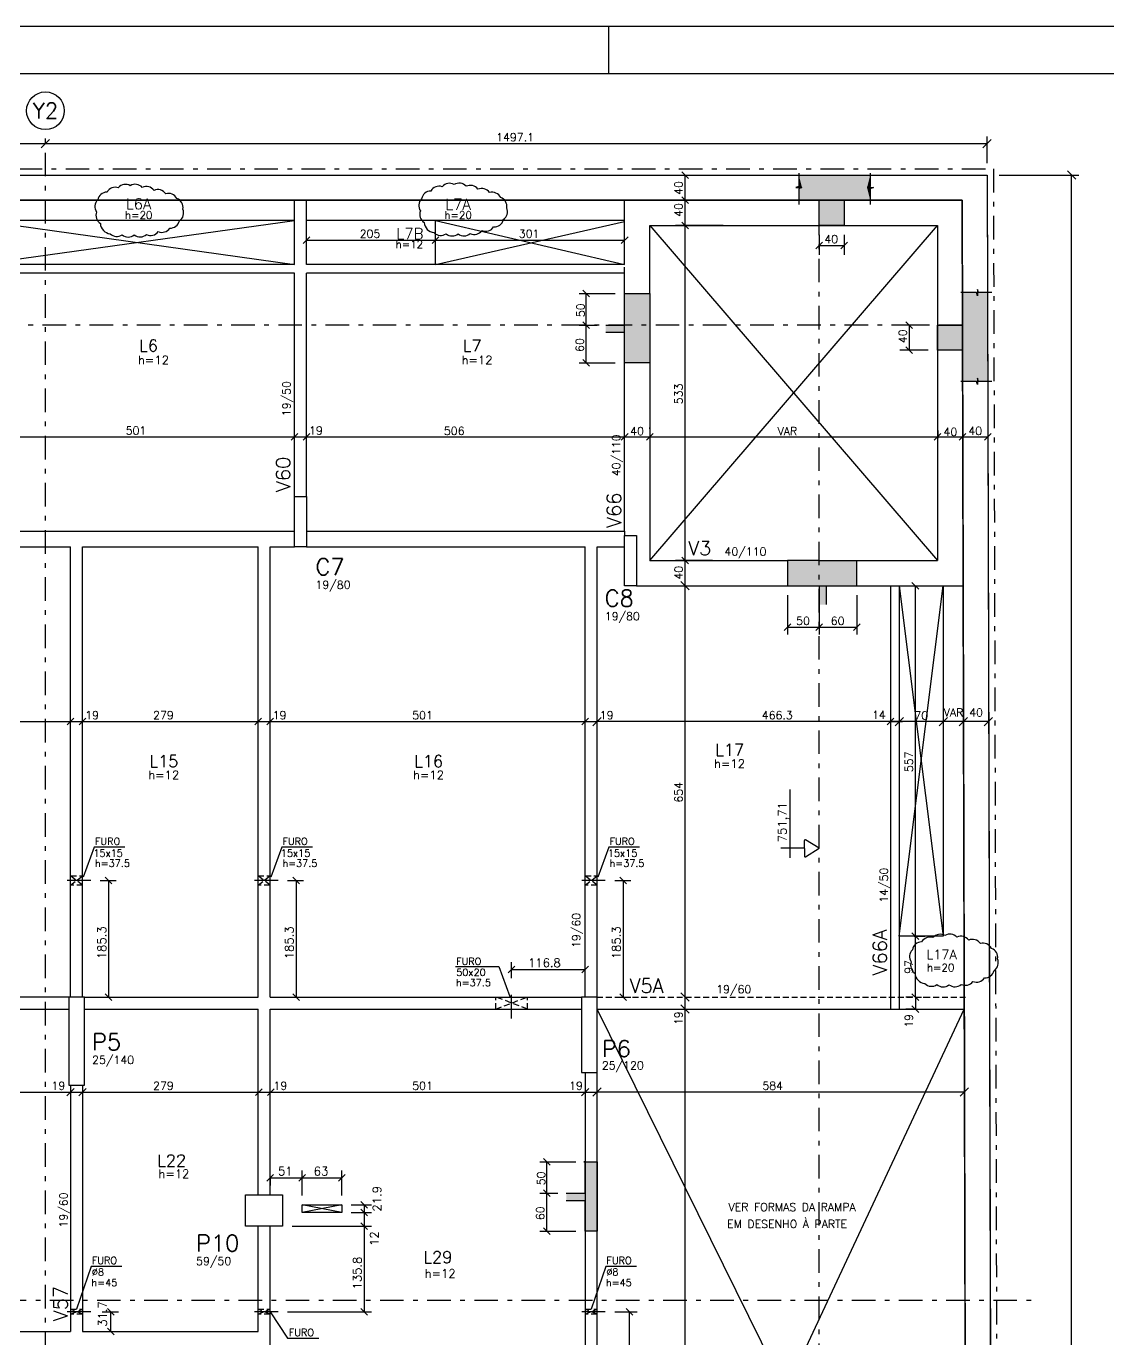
# Model space of a CAD drawing. Extents: x 0 to 7890, y 0 to 6308.
# Drawn here: x 3814 to 5533, y 4221 to 6308 of the extents above; entities that cross this region are included whole.
import ezdxf

# ---------------------------------------------------------------- set-up
doc = ezdxf.new("R2010")
doc.units = 0
doc.header["$LTSCALE"] = 75
doc.header["$MEASUREMENT"] = 0
for name, pattern in [('ESTILO_TQS_0003', [1, 0.5, -0.2, 0.1, -0.2]), ('ESTILO_TQS_0004', [2, 0.5, -0.4, 0.1, -0.4, 0.1, -0.5]), ('HIDDEN2', [0.1875, 0.125, -0.0625])]:
    doc.linetypes.add(name, pattern=pattern)
doc.layers.get('0').update_dxf_attribs({"color": 3, "linetype": 'CONTINUOUS'})
for name, color, linetype in [('1', 3, 'CONTINUOUS'), ('200', 1, 'HIDDEN2'), ('204', 1, 'ESTILO_TQS_0003'), ('205', 1, 'ESTILO_TQS_0004'), ('210', 3, 'HIDDEN2'), ('212', 3, 'CONTINUOUS'), ('213', 3, 'CONTINUOUS'), ('216', 3, 'CONTINUOUS'), ('220', 5, 'CONTINUOUS'), ('221', 1, 'CONTINUOUS'), ('222', 6, 'CONTINUOUS'), ('226', 4, 'CONTINUOUS'), ('230', 3, 'CONTINUOUS'), ('231', 1, 'CONTINUOUS'), ('233', 6, 'CONTINUOUS'), ('238', 2, 'CONTINUOUS'), ('250', 1, 'CONTINUOUS'), ('253', 253, 'CONTINUOUS')]:
    doc.layers.add(name, color=color, linetype=linetype)
doc.styles.get("Standard").update_dxf_attribs({"font": 'ROMANS.SHX'})

msp = doc.modelspace()

# ---------------------------------------------------------------- linework, layer by layer
for p, q in [((0, 6307.500183), (7889.999359, 6307.500183)), ((4739.999726, 6232.500183), (4739.999726, 6307.500183))]:
    msp.add_line(p, q)
at = {"layer": '1'}
for p, q in [((4240.126972, 5928.856496), (4240.126972, 6030.843762)), ((4259.126972, 5928.856496), (4259.126972, 6030.843577)), ((4765.126972, 5928.856496), (4765.126972, 6030.843763)), ((4240.126972, 5998.856496), (3739.126972, 5998.856496)), ((4765.126972, 5998.856496), (4259.126972, 5998.856496)), ((4464.126972, 5928.856496), (4464.126972, 5998.856496)), ((4805.126972, 5882.33505), (4805.126972, 5990.843763)), ((4805.126972, 5990.843763), (5262.715945, 5990.843763)), ((5262.715985, 5990.843763), (5262.715985, 5457.853756)), ((4240.126972, 5928.856496), (3739.126972, 5928.856496)), ((4765.126972, 5928.856496), (4259.126972, 5928.856496)), ((4464.126972, 5928.856496), (4464.126972, 5928.856496)), ((4240.126972, 5914.856496), (3739.126972, 5914.856496)), ((4240.126972, 5559.856496), (4240.126972, 5914.856496)), ((4765.126972, 5914.856496), (4259.126972, 5914.856496)), ((4259.126972, 5559.856496), (4259.126972, 5914.856496)), ((4765.126972, 5504.856617), (4765.126972, 5914.856496)), ((4805.126972, 5772.33505), (4805.126972, 5621.172885)), ((4805.126972, 5645.517759), (4805.126972, 5457.853756)), ((3739.126972, 5504.856847), (4240.126972, 5504.856734)), ((4259.126972, 5504.856732), (4765.126972, 5504.856617)), ((3739.126972, 5479.856496), (3884.280138, 5479.856496)), ((3884.280138, 4763.856496), (3884.280138, 5479.856496)), ((3903.280138, 5479.856496), (4182.279923, 5479.856496)), ((3903.280138, 4763.856496), (3903.280138, 5479.856496)), ((4182.279923, 4763.856496), (4182.279923, 5479.856496)), ((4201.279923, 4763.856496), (4201.279923, 5479.856496)), ((4201.279923, 5479.856496), (4240.126972, 5479.856496)), ((4259.126972, 5479.856496), (4702.279923, 5479.856496)), ((4702.279923, 4763.85939), (4702.279923, 5479.856496)), ((4721.279923, 4763.85939), (4721.279923, 5479.856496)), ((4721.279923, 5479.856496), (4765.126972, 5479.856496)), ((4805.126972, 5457.853756), (5024.255435, 5457.853756)), ((5134.255435, 5457.853756), (5262.715985, 5457.853756)), ((4784.126972, 5417.856496), (5303.154643, 5417.856496)), ((5187.626972, 5417.856496), (5187.626972, 4744.856496)), ((5201.626972, 5417.856496), (5201.626972, 4744.856496)), ((5271.626972, 5417.856496), (5271.626972, 4860.856496)), ((5271.626972, 4860.856496), (5201.626972, 4860.856496)), ((3906.280138, 4763.856496), (4182.279923, 4763.856496)), ((4201.279923, 4763.856496), (4696.279923, 4763.856496)), ((4182.279923, 4449.356496), (4182.279923, 4744.856496)), ((4201.279923, 4744.856496), (4696.279923, 4744.856496)), ((4201.279923, 4449.356496), (4201.279923, 4744.856496)), ((4721.279923, 4744.856496), (5304.965551, 4744.856496)), ((3884.280138, 4623.856496), (3884.280138, 4231.856179)), ((3903.280138, 4623.856496), (3903.280138, 4231.856179)), ((4182.279909, 4231.856179), (4182.279909, 4399.356496)), ((4201.279909, 3800.854479), (4201.279909, 4399.356496)), ((3727.279909, 4231.856179), (3884.280138, 4231.856179)), ((3903.280138, 4231.856179), (4182.279909, 4231.856179))]:
    msp.add_line(p, q, dxfattribs=at)
for points in [[(3881.280138, 4763.856496), (3293.279909, 4763.856496)], [(3293.279909, 4744.856496), (3881.280138, 4744.856496)], [(3906.280138, 4744.856496), (4182.279923, 4744.856496)], [(4702.279923, 4643.85939), (4702.279923, 4111.856498)], [(4721.279923, 4111.856498), (4721.279923, 4643.85939)]]:
    msp.add_lwpolyline(points, dxfattribs=at)
at = {"layer": '200'}
for p, q in [((3903.280138, 4941.704169), (3884.280138, 4956.704169)), ((3884.280138, 4941.704169), (3903.280138, 4956.704169)), ((4201.279923, 4941.704169), (4182.279923, 4956.704169)), ((4182.279923, 4941.704169), (4201.279923, 4956.704169)), ((4721.279923, 4941.704169), (4702.279923, 4956.704169)), ((4702.279923, 4941.704169), (4721.279923, 4956.704169)), ((4610.473689, 4744.856496), (4560.473689, 4763.856288)), ((4560.473689, 4744.856496), (4610.473689, 4763.856288)), ((3903.280137, 4259.518639), (3884.280137, 4267.518639)), ((3884.280137, 4259.518639), (3903.280137, 4267.518639)), ((4201.279909, 4259.518639), (4182.279909, 4267.518639)), ((4182.279909, 4259.518639), (4201.279909, 4267.518639)), ((4721.279922, 4259.518639), (4702.279922, 4267.518639)), ((4702.279922, 4259.518639), (4721.279922, 4267.518639))]:
    msp.add_line(p, q, dxfattribs=at)
at = {"layer": '204'}
for p, q in [((3844.279909, 143.867934), (3844.279909, 6143.115883)), ((5074.255435, 2750.356497), (5074.255435, 5990.843763)), ((5302.039365, 5832.334945), (604.279913, 5832.334945)), ((251.246666, 4281.856177), (5420.682931, 4281.856178))]:
    msp.add_line(p, q, dxfattribs=at)
msp.add_lwpolyline([(363.399497, 874.831576), (351.423704, 6080.843759), (5351.370859, 6080.843763), (5365.379191, 874.831576)], dxfattribs=at)
at = {"layer": '205'}
for p, q in [((3916.269738, 4949.204169), (3869.280198, 4949.204169)), ((4214.269523, 4949.204169), (4167.279983, 4949.204169)), ((4734.269523, 4949.204169), (4687.279983, 4949.204169)), ((4585.473689, 4729.856704), (4585.473689, 4778.856496)), ((3916.269736, 4263.518639), (3869.280196, 4263.518639)), ((4214.269508, 4263.518639), (4167.279968, 4263.518639)), ((4734.269522, 4263.518639), (4687.279982, 4263.518639))]:
    msp.add_line(p, q, dxfattribs=at)
at = {"layer": '210'}
for p, q in [((4765.126972, 5914.856496), (4765.126972, 5928.856496)), ((4765.126972, 5504.856617), (4765.126972, 5497.856496)), ((3884.280138, 4956.704169), (3903.280138, 4956.704169)), ((4182.279923, 4956.704169), (4201.279923, 4956.704169)), ((4702.279923, 4956.704169), (4721.279923, 4956.704169)), ((3903.280138, 4941.704169), (3884.280138, 4941.704169)), ((4201.279923, 4941.704169), (4182.279923, 4941.704169)), ((4721.279923, 4941.704169), (4702.279923, 4941.704169)), ((5187.729625, 4793.268782), (5187.729625, 4786.268662)), ((4560.473689, 4744.856496), (4560.473689, 4763.856288)), ((4610.473689, 4744.856496), (4610.473689, 4763.856288)), ((4721.279923, 4763.856496), (5307.872455, 4763.856496)), ((3884.280137, 4267.518639), (3903.280137, 4267.518639)), ((3903.280137, 4259.518639), (3884.280137, 4259.518639)), ((4182.279909, 4267.518639), (4201.279909, 4267.518639)), ((4201.279909, 4259.518639), (4182.279909, 4259.518639)), ((4702.279922, 4267.518639), (4721.279922, 4267.518639)), ((4721.279922, 4259.518639), (4702.279922, 4259.518639))]:
    msp.add_line(p, q, dxfattribs=at)
at = {"layer": '216'}
for p, q in [((3837.650783, 6114.214633), (3850.909035, 6127.472885)), ((5334.768604, 6114.214633), (5348.026856, 6127.472885)), ((4866.372596, 6065.540462), (4855.765994, 6076.147063)), ((5482.373181, 6064.214637), (5469.114929, 6077.472889)), ((4866.372596, 6025.540462), (4855.765994, 6036.147063)), ((4866.372596, 6025.540462), (4855.765994, 6036.147063)), ((4866.372596, 6025.540462), (4855.765994, 6036.147063)), ((4866.372596, 5985.540462), (4855.765994, 5996.147064)), ((4866.372596, 5985.540462), (4855.765994, 5996.147064)), ((4253.823671, 5962.077299), (4264.430272, 5972.6839)), ((4458.823671, 5962.077299), (4469.430272, 5972.6839)), ((4458.823671, 5962.077299), (4469.430272, 5972.6839)), ((4759.823671, 5962.077299), (4770.430272, 5972.6839)), ((5068.952134, 5953.63318), (5079.558736, 5964.239782)), ((5108.952134, 5953.63318), (5119.558736, 5964.239782)), ((4698.806053, 5887.638351), (4709.412655, 5877.031749)), ((4698.806053, 5837.638351), (4709.412655, 5827.031749)), ((4698.806053, 5837.638351), (4709.412655, 5827.031749)), ((5212.158349, 5837.638245), (5222.764951, 5827.031644)), ((5212.158349, 5797.638245), (5222.764951, 5787.031644)), ((4698.806053, 5777.638351), (4709.412655, 5767.031749)), ((4234.823671, 5649.171606), (4245.430272, 5659.778207)), ((4253.823671, 5649.171606), (4264.430272, 5659.778207)), ((4759.823671, 5649.171606), (4770.430272, 5659.778207)), ((4759.823671, 5649.171606), (4770.430272, 5659.778207)), ((4799.823671, 5649.171606), (4810.430272, 5659.778207)), ((5257.394768, 5649.187593), (5268.042609, 5659.752794)), ((5257.415787, 5649.166106), (5268.021568, 5659.773529)), ((5297.128401, 5649.169954), (5307.734182, 5659.777377)), ((5297.128401, 5649.169954), (5307.734182, 5659.777377)), ((5337.219442, 5649.173058), (5347.825223, 5659.78048)), ((4866.372596, 5452.550455), (4855.765994, 5463.157057)), ((4866.372596, 5452.550455), (4855.765994, 5463.157057)), ((4866.372596, 5452.550455), (4855.765994, 5463.157057)), ((4867.698421, 5411.22737), (4854.440169, 5424.485622)), ((4866.372596, 5412.553195), (4855.765994, 5423.159797)), ((5232.543736, 5412.553195), (5221.937135, 5423.159797)), ((5018.952134, 5346.535364), (5029.558736, 5357.141965)), ((5068.952134, 5346.535364), (5079.558736, 5357.141965)), ((5068.952134, 5346.535364), (5079.558736, 5357.141965)), ((5128.952134, 5346.535364), (5139.558736, 5357.141965)), ((3878.976837, 5196.535936), (3889.583439, 5207.142538)), ((3897.976837, 5196.535936), (3908.583439, 5207.142538)), ((4176.976622, 5196.535936), (4187.583224, 5207.142538)), ((4195.976622, 5196.535936), (4206.583224, 5207.142538)), ((4696.976622, 5196.535936), (4707.583224, 5207.142538)), ((4727.909049, 5208.468363), (4714.650797, 5195.210111)), ((5182.323671, 5196.535936), (5192.930272, 5207.142538)), ((5208.256098, 5208.468363), (5194.997845, 5195.210111)), ((5278.256098, 5208.468363), (5264.997845, 5195.210111)), ((5310.053598, 5208.468363), (5296.795346, 5195.210111)), ((5350.055624, 5208.468363), (5336.797372, 5195.210111)), ((3939.449885, 4954.50747), (3950.056487, 4943.900868)), ((4237.44967, 4954.50747), (4248.056272, 4943.900868)), ((4757.44967, 4954.50747), (4768.056272, 4943.900868)), ((5232.543736, 4855.553195), (5221.937135, 4866.159797)), ((5232.543736, 4855.553195), (5221.937135, 4866.159797)), ((4580.170388, 4802.193902), (4590.77699, 4812.800504)), ((4696.976622, 4802.193902), (4707.583223, 4812.800504)), ((3939.449885, 4769.159797), (3950.056487, 4758.553195)), ((4237.44967, 4769.159797), (4248.056272, 4758.553195)), ((4757.44967, 4769.159797), (4768.056272, 4758.553195)), ((4867.698421, 4757.22737), (4854.440169, 4770.485622)), ((5232.543736, 4758.553195), (5221.937135, 4769.159797)), ((5221.937135, 4769.159797), (5232.543736, 4758.553195)), ((4867.698421, 4738.22737), (4854.440169, 4751.485622)), ((5221.937135, 4750.159797), (5232.543736, 4739.553195)), ((3878.446507, 4606.863528), (3890.113769, 4618.53079)), ((3897.446507, 4606.863528), (3909.113769, 4618.53079)), ((4178.288629, 4607.393858), (4188.895231, 4618.00046)), ((4197.288629, 4607.393858), (4207.895231, 4618.00046)), ((4696.446292, 4606.863528), (4708.113554, 4618.53079)), ((4727.909049, 4619.326285), (4714.650797, 4606.068033)), ((5311.950291, 4619.326285), (5298.692039, 4606.068033)), ((4635.95879, 4507.151326), (4646.565392, 4496.544724)), ((4195.976622, 4470.896633), (4206.583224, 4481.503235)), ((4247.047215, 4470.896633), (4257.653817, 4481.503235)), ((4247.047215, 4470.896633), (4257.653817, 4481.503235)), ((4310.047215, 4470.896633), (4320.653817, 4481.503235)), ((4310.047215, 4470.896633), (4320.653817, 4481.503235)), ((4635.95879, 4457.151326), (4646.565392, 4446.544724)), ((4635.95879, 4457.151326), (4646.565392, 4446.544724)), ((4345.558981, 4438.527847), (4356.165583, 4427.921245)), ((4345.558981, 4426.527847), (4356.165583, 4415.921245)), ((4345.558981, 4426.527847), (4356.165583, 4415.921245)), ((4345.558981, 4404.659797), (4356.165583, 4394.053195)), ((4345.558981, 4404.659797), (4356.165583, 4394.053195)), ((4635.95879, 4397.151326), (4646.565392, 4386.544724)), ((3953.583439, 4258.215338), (3942.976837, 4268.821939)), ((4345.558981, 4268.821939), (4356.165583, 4258.215338)), ((4778.18805, 4258.215338), (4767.581448, 4268.821939)), ((3953.583439, 4226.552878), (3942.976837, 4237.15948))]:
    msp.add_line(p, q, dxfattribs=at)
at = {"layer": '220'}
for p, q in [((564.279913, 6070.843759), (5341.39773, 6070.843763)), ((5341.39773, 6070.843763), (5353.619474, 1528.793706)), ((608.279479, 6030.843759), (5301.505218, 6030.843763)), ((5301.505218, 6030.843763), (5313.511625, 1568.820614)), ((4765.127185, 5832.334945), (4765.127185, 5882.33505)), ((4765.127185, 5882.33505), (4784.127185, 5882.33505)), ((4784.127185, 5882.33505), (4805.126972, 5882.33505)), ((4784.127185, 5882.33505), (4784.127185, 5882.33505)), ((4805.126972, 5882.33505), (4805.126972, 5772.33505)), ((4735.156561, 5832.334945), (4765.127185, 5832.334945)), ((4765.127185, 5820.334945), (4735.156561, 5820.334945)), ((4765.127185, 5772.33505), (4765.127185, 5820.334945)), ((4805.126972, 5772.33505), (4765.127185, 5772.33505)), ((5074.255435, 5457.853756), (5024.255435, 5457.853756)), ((5024.255435, 5457.853756), (5024.255435, 5417.856496)), ((5074.255435, 5457.853756), (5134.255435, 5457.853756)), ((5134.255435, 5417.856496), (5134.255435, 5457.853756)), ((5024.255435, 5417.856496), (5074.255435, 5417.856496)), ((5074.255435, 5417.856496), (5074.255435, 5387.885872)), ((5086.255435, 5387.885872), (5086.255435, 5417.856496)), ((5086.255435, 5417.856496), (5134.255435, 5417.856496)), ((4700.280136, 4501.848025), (4721.279923, 4501.848025)), ((4702.279923, 4501.848025), (4700.280136, 4501.848025)), ((4700.280136, 4501.848025), (4700.280136, 4501.848025)), ((4702.279923, 4451.84792), (4702.279923, 4501.848025)), ((4721.279923, 4501.848025), (4721.279923, 4391.848025)), ((4672.309299, 4451.84792), (4702.279923, 4451.84792)), ((4702.279923, 4439.84792), (4672.309299, 4439.84792)), ((4702.279923, 4391.848025), (4702.279923, 4439.84792)), ((4721.279923, 4391.848025), (4702.279923, 4391.848025))]:
    msp.add_line(p, q, dxfattribs=at)
for points in [[(5353.619401, 1528.820614), (5208.582801, 1528.820614), (5208.613798, 839.820614), (4937.610883, 839.820614), (4937.610883, 239.820614), (4172.610883, 239.820614), (4172.610883, 1087.820586), (4037.610883, 1087.820586), (4037.610883, 1507.820586), (568.938485, 1507.820586), (564.279916, 3222.85652), (564.279913, 6070.843759), (5341.39773, 6070.843763), (5353.619474, 1528.793706)], [(4897.610883, 279.820614), (4897.610883, 879.820614), (5168.611998, 879.820614), (5168.581001, 1568.820614), (5313.511625, 1568.820614), (5301.505218, 6030.843763), (604.279913, 6030.843759), (604.279916, 3222.910846), (608.82998, 1547.820586), (4077.610883, 1547.820586), (4077.610883, 1127.820586), (4212.610883, 1127.820586), (4212.610883, 279.820614), (4321.825662, 279.820614)], [(5074.255435, 5990.843763), (5074.255435, 6030.843763), (5114.255435, 6030.843763), (5114.255435, 5990.843763), (5074.255435, 5990.843763)], [(5262.715985, 5832.334945), (5302.039365, 5832.334945), (5302.039365, 5792.334945), (5262.715985, 5792.334945), (5262.715985, 5832.334945)]]:
    msp.add_lwpolyline(points, dxfattribs=at)
at = {"layer": '221'}
for p, q in [((3739.126972, 5928.856496), (4240.126972, 5998.856496)), ((3739.126972, 5998.856496), (4240.126972, 5928.856496)), ((4464.126972, 5998.856496), (4765.126972, 5928.856496)), ((4464.126972, 5928.856496), (4765.126972, 5996.945648)), ((4805.126972, 5457.853756), (5262.715985, 5990.843763)), ((4805.126972, 5990.843763), (5262.715985, 5457.853756)), ((5201.626972, 4860.856496), (5271.626972, 5417.856496)), ((5201.626972, 5417.856496), (5271.626972, 4860.856496)), ((4721.279918, 3495.86506), (5304.965551, 4744.856496)), ((5308.18479, 3556.440092), (4721.279923, 4744.856496)), ((4315.350516, 4433.224546), (4252.350516, 4421.224546)), ((4315.350516, 4421.224546), (4252.350516, 4433.224546))]:
    msp.add_line(p, q, dxfattribs=at)
for points in [[(5042.031066, 6073.82813), (5042.031066, 6052.514674), (5037.018313, 6050.843763), (5047.043819, 6050.843763), (5042.031066, 6049.172842), (5042.031066, 6024.108042)], [(5155.482356, 6073.82813), (5155.482356, 6052.514674), (5150.469603, 6050.843763), (5160.495109, 6050.843763), (5155.482356, 6049.172842), (5155.482356, 6024.108042)], [(5349.090917, 5884.038801), (5327.777461, 5884.038801), (5326.10655, 5889.051554), (5326.10655, 5879.026048), (5324.435629, 5884.038801), (5299.370829, 5884.038801)], [(5349.090917, 5742.761886), (5327.777461, 5742.761886), (5326.10655, 5747.774639), (5326.10655, 5737.749133), (5324.435629, 5742.761886), (5299.370829, 5742.761886)]]:
    msp.add_lwpolyline(points, dxfattribs=at)
at = {"layer": '221', "color": 1, "linetype": 'Continuous'}
for centre, radius, start, end in [((3971.62365, 6041.000966), 15, 59.960835, 139.960835), ((3987.063771, 6041.254549), 15, 41.921007, 121.921007), ((4004.764588, 6037.776842), 15, 35.848167, 115.848167), ((4470.10479, 6038.206972), 15, 70.968545, 150.968545), ((4486.480171, 6042.737401), 15, 59.960835, 139.960835), ((4501.920293, 6042.990984), 15, 41.921007, 121.921007), ((4519.62111, 6039.513277), 15, 35.848167, 115.848167), ((3937.971247, 6020.698934), 15, 134.890075, 214.890075), ((3942.162174, 6028.749911), 15, 90.111561, 170.111561), ((3955.248269, 6036.470537), 15, 70.968545, 150.968545), ((4022.988884, 6032.842574), 15, 33.852362, 113.852362), ((4039.722412, 6026.820897), 15, 26.564393, 106.564393), ((4047.963586, 6019.450021), 15, 349.81694, 69.81694), ((4452.827769, 6022.435369), 15, 134.890075, 214.890075), ((4457.018696, 6030.486346), 15, 90.111561, 170.111561), ((4537.845406, 6034.579009), 15, 33.852362, 113.852362), ((4554.578933, 6028.557332), 15, 26.564393, 106.564393), ((4562.820108, 6021.186456), 15, 349.81694, 69.81694), ((3939.553632, 6006.44659), 15, 157.780709, 237.780709), ((4048.986257, 6010.782834), 15, 303.641878, 23.641878), ((4454.410154, 6008.183025), 15, 157.780709, 237.780709), ((4563.842778, 6012.519269), 15, 303.641878, 23.641878), ((3948.967638, 5994.897543), 17.448779, 183.749847, 263.749847), ((4042.654103, 6001.551964), 15, 267.459763, 347.459763), ((4463.824159, 5996.633978), 17.448779, 183.749847, 263.749847), ((4557.510625, 6003.288399), 15, 267.459763, 347.459763), ((3957.655908, 5988.177738), 15, 225.100879, 305.100879), ((3976.044621, 5987.293123), 15, 229.390779, 309.390779), ((3994.864753, 5987.468793), 15, 231.678804, 311.678804), ((4011.441936, 5989.734089), 15, 243.883906, 323.883906), ((4029.393311, 5994.711724), 15, 247.111812, 327.111812), ((4472.51243, 5989.914173), 15, 225.100879, 305.100879), ((4490.901143, 5989.029558), 15, 229.390779, 309.390779), ((4509.721275, 5989.205228), 15, 231.678804, 311.678804), ((4526.298457, 5991.470524), 15, 243.883906, 323.883906), ((4544.249833, 5996.448159), 15, 247.111812, 327.111812), ((5266.794708, 4848.752031), 15, 59.960835, 139.960835), ((5282.23483, 4849.005614), 15, 41.921007, 121.921007), ((5237.333233, 4836.500976), 15, 90.111561, 170.111561), ((5250.419327, 4844.221602), 15, 70.968545, 150.968545), ((5299.935647, 4845.527907), 15, 35.848167, 115.848167), ((5318.159943, 4840.593639), 15, 33.852362, 113.852362), ((5334.89347, 4834.571962), 15, 26.564393, 106.564393), ((5233.142306, 4828.45), 15, 134.890075, 214.890075), ((5343.134645, 4827.201086), 15, 349.81694, 69.81694), ((5344.157315, 4818.533899), 15, 303.641878, 23.641878), ((5234.724691, 4814.197655), 15, 157.780709, 237.780709), ((5244.138697, 4802.648608), 17.448779, 183.749847, 263.749847), ((5337.825162, 4809.303029), 15, 267.459763, 347.459763), ((5252.826967, 4795.928804), 15, 225.100879, 305.100879), ((5271.21568, 4795.044189), 15, 229.390779, 309.390779), ((5290.035812, 4795.219858), 15, 231.678804, 311.678804), ((5306.612994, 4797.485154), 15, 243.883906, 323.883906), ((5324.56437, 4802.462789), 15, 247.111812, 327.111812)]:
    msp.add_arc(centre, radius, start, end, dxfattribs=at)
at = {"layer": '222'}
msp.add_line((187.5, 6232.500183), (7814.998993, 6232.500183), dxfattribs=at)
for points in [[(4240.126972, 5479.856496), (4240.126972, 5559.856496), (4259.126972, 5559.856496), (4259.126972, 5479.856496), (4240.126972, 5479.856496)], [(4765.126972, 5417.856496), (4765.126972, 5497.856496), (4784.126972, 5497.856496), (4784.126972, 5417.856496), (4765.126972, 5417.856496)], [(3881.279909, 4623.856496), (3906.279909, 4623.856496), (3906.279909, 4763.856496), (3881.279909, 4763.856496), (3881.279909, 4623.856496)], [(4696.279923, 4643.85939), (4721.279923, 4643.85939), (4721.279923, 4763.85939), (4696.279923, 4763.85939), (4696.279923, 4643.85939)], [(4162.279909, 4399.356496), (4162.279909, 4449.356496), (4221.279909, 4449.356496), (4221.279909, 4399.356496), (4162.279909, 4399.356496)]]:
    msp.add_lwpolyline(points, dxfattribs=at)
at = {"layer": '230'}
msp.add_lwpolyline([(4252.350516, 4433.224546), (4315.350516, 4433.224546), (4315.350516, 4421.224546), (4252.350516, 4421.224546), (4252.350516, 4433.224546)], dxfattribs=at)
at = {"layer": '231'}
for p, q in [((5028.271659, 4985.345377), (5028.271659, 5093.996732)), ((5050.770993, 5000.355031), (5050.770993, 5012.756265)), ((5074.255435, 5000.345377), (5052.864721, 5013.907936)), ((5050.770993, 5000.345377), (5013.271659, 5000.345377)), ((5050.771659, 5000.335701), (5050.771659, 4987.934228)), ((5052.865387, 4986.782765), (5074.255435, 5000.345377))]:
    msp.add_line(p, q, dxfattribs=at)
for centre, radius, start, end in [((5052.13463, 5012.756265), 1.363591, 57.627716, 180), ((5052.135296, 4987.934228), 1.363636, 180, 302.376968)]:
    msp.add_arc(centre, radius, start, end, dxfattribs=at)
at = {"layer": '238'}
msp.add_circle((3844.279909, 6173.115883), 30, dxfattribs=at)
at = {"layer": '250'}
for p, q in [((1444.279911, 6120.843759), (3841.279909, 6120.843759)), ((3841.279909, 6120.843759), (5341.39773, 6120.843759)), ((5341.39773, 6089.856463), (5341.39773, 6132.093759)), ((4857.003886, 6070.843763), (4876.069295, 6070.843763)), ((4861.069295, 6030.843763), (4861.069295, 6070.843763)), ((5360.37044, 6070.843763), (5486.994055, 6070.843763)), ((5475.744055, 1528.820614), (5475.744055, 6070.843763)), ((4871.119716, 6030.843763), (4846.069295, 6030.843763)), ((4861.069295, 5990.843763), (4861.069295, 6030.843763)), ((4862.796885, 6030.843763), (4876.069295, 6030.843763)), ((4873.756701, 6030.843763), (4876.069295, 6030.843763)), ((4921.71252, 5990.843763), (4846.069295, 5990.843763)), ((4874.79079, 5990.843763), (4846.069295, 5990.843763)), ((4861.069295, 5457.853756), (4861.069295, 5990.843763)), ((4259.126972, 5979.554004), (4259.126972, 5982.3806)), ((4464.126972, 5978.856496), (4464.126972, 5982.3806)), ((4464.126972, 5959.570808), (4464.126972, 5982.3806)), ((4765.126972, 5961.587638), (4765.126972, 5982.3806)), ((5074.255435, 5975.843763), (5074.255435, 5943.936481)), ((5114.255435, 5975.843763), (5114.255435, 5943.936481)), ((4259.126972, 5967.3806), (4464.126972, 5967.3806)), ((4464.126972, 5967.3806), (4765.126972, 5967.3806)), ((5074.255435, 5958.936481), (5114.255435, 5958.936481)), ((4692.859354, 5882.33505), (4750.127185, 5882.33505)), ((4704.109354, 5832.33505), (4704.109354, 5882.33505)), ((4692.859354, 5832.33505), (4721.493269, 5832.334997)), ((4704.109354, 5772.33505), (4704.109354, 5832.33505)), ((5247.715985, 5832.334945), (5202.46165, 5832.334945)), ((5217.46165, 5832.334945), (5217.46165, 5792.334945)), ((5247.715985, 5792.334945), (5202.46165, 5792.334945)), ((4692.859354, 5772.33505), (4750.127185, 5772.33505)), ((4805.126972, 5667.239163), (4805.126972, 5669.474906)), ((5262.759008, 5664.676001), (5262.660253, 5639.326653)), ((5262.717146, 5674.253925), (5262.719838, 5639.469818)), ((5302.42976, 5674.257773), (5302.432453, 5639.473666)), ((3739.126972, 5654.474906), (4240.126972, 5654.474906)), ((4240.126972, 5654.474906), (4259.126972, 5654.474906)), ((4259.126972, 5654.474906), (4765.126972, 5654.474906)), ((4765.126972, 5654.474906), (4805.126972, 5654.474906)), ((4805.028217, 5654.415666), (5262.715985, 5654.469817)), ((5262.718677, 5654.469818), (5302.431292, 5654.473666)), ((5302.431292, 5654.473666), (5342.522333, 5654.476769)), ((4861.069295, 5457.853756), (4846.069295, 5457.853756)), ((4904.691203, 5457.853756), (4846.069295, 5457.853756)), ((4861.069295, 5417.856496), (4861.069295, 5457.853756)), ((4867.622283, 5457.853756), (4876.069295, 5457.853756)), ((4861.069295, 4763.856496), (4861.069295, 5417.856496)), ((4865.32355, 5417.856496), (4876.069295, 5417.856496)), ((5227.240436, 4860.856496), (5227.240436, 5417.856496)), ((5232.994372, 5417.856496), (5242.240436, 5417.856496)), ((5303.424472, 5405.856496), (5303.424472, 5306.32824)), ((5024.255435, 5402.856496), (5024.255435, 5340.588665)), ((5074.255435, 5402.856496), (5074.255435, 5340.588665)), ((5134.255435, 5402.856496), (5134.255435, 5340.588665)), ((5024.255435, 5351.838665), (5074.255435, 5351.838665)), ((5074.255435, 5351.838665), (5134.255435, 5351.838665)), ((3292.780138, 5201.839237), (3884.280138, 5201.839237)), ((3884.280138, 5201.839237), (3903.280138, 5201.839237)), ((3903.280138, 5201.839237), (4182.279923, 5201.839237)), ((4182.279923, 5201.839237), (4201.279923, 5201.839237)), ((4201.279923, 5201.839237), (4702.279923, 5201.839237)), ((4702.279923, 5201.839237), (4721.279923, 5201.839237)), ((5343.4158, 5201.839237), (4721.279923, 5201.839237)), ((5187.626972, 5201.839237), (5206.626972, 5201.839237)), ((3931.269738, 4949.204169), (3956.753186, 4949.204169)), ((3944.753186, 4949.204169), (3944.753186, 4763.856496)), ((4229.269523, 4949.204169), (4254.752971, 4949.204169)), ((4242.752971, 4949.204169), (4242.752971, 4763.856496)), ((4749.269523, 4949.204169), (4774.752971, 4949.204169)), ((4762.752971, 4949.204169), (4762.752971, 4763.856496)), ((5225.57841, 4860.856496), (5242.240436, 4860.856496)), ((5227.240436, 4763.856496), (5227.240436, 4860.856496)), ((5237.931636, 4860.856496), (5242.240436, 4860.856496)), ((4585.473689, 4793.856496), (4585.473689, 4819.497203)), ((4585.473689, 4807.497203), (4702.279923, 4807.497203)), ((4702.279923, 4800.045989), (4702.279923, 4819.497203)), ((3938.272497, 4763.856496), (3956.753186, 4763.856496)), ((4236.272282, 4763.856496), (4254.752971, 4763.856496)), ((4756.272282, 4763.856496), (4774.752971, 4763.856496)), ((4861.069295, 4744.856496), (4861.069295, 4763.856496)), ((5223.529078, 4763.856496), (5212.240436, 4763.856496)), ((5227.240436, 4763.856496), (5227.240436, 4744.856496)), ((5239.611537, 4763.856496), (5242.240436, 4763.856496)), ((4861.069295, 3241.859413), (4861.069295, 4744.856496)), ((5223.853518, 4744.856496), (5212.240436, 4744.856496)), ((5305.321165, 4732.856496), (5305.321165, 4601.447159)), ((3292.780138, 4612.697159), (3884.280138, 4612.697159)), ((3884.280138, 4612.697159), (3903.280138, 4612.697159)), ((3903.280138, 4612.697159), (4182.279923, 4612.697159)), ((4183.59193, 4612.697159), (4202.59193, 4612.697159)), ((4201.279923, 4612.697159), (4702.279923, 4612.697159)), ((4702.279923, 4612.697159), (4721.279923, 4612.697159)), ((5305.321165, 4612.697159), (4721.279923, 4612.697159)), ((4252.350516, 4448.224546), (4252.350516, 4488.199934)), ((4315.350516, 4448.224546), (4315.350516, 4488.199934)), ((4630.012091, 4501.848025), (4687.279923, 4501.848025)), ((4641.262091, 4451.848025), (4641.262091, 4501.848025)), ((4201.279923, 4476.199934), (4252.350516, 4476.199934)), ((4201.279923, 4475.78599), (4201.279923, 4464.199934)), ((4252.350516, 4476.199934), (4315.350516, 4476.199934)), ((4630.012091, 4451.848025), (4658.646007, 4451.847972)), ((4641.262091, 4391.848025), (4641.262091, 4451.848025)), ((4330.350516, 4433.224546), (4362.862282, 4433.224546)), ((4350.862282, 4433.224546), (4350.862282, 4421.224546)), ((4330.350516, 4421.224546), (4362.862282, 4421.224546)), ((4350.862282, 4421.224546), (4350.862282, 4399.356496)), ((4236.279909, 4399.356496), (4362.862282, 4399.356496)), ((4350.862282, 4399.356496), (4350.862282, 4263.518639)), ((4630.012091, 4391.848025), (4687.279923, 4391.848025)), ((3934.709279, 4263.518639), (3960.280138, 4263.518639)), ((3948.280138, 4231.856179), (3948.280138, 4263.518639)), ((4201.279909, 4263.518639), (4229.342852, 4221.602289)), ((4229.269508, 4263.518639), (4362.862282, 4263.518639)), ((4749.269522, 4263.518639), (4784.884749, 4263.518639)), ((4772.884749, 4111.856498), (4772.884749, 4263.518639)), ((4229.342852, 4221.602289), (4278.743891, 4221.602289))]:
    msp.add_line(p, q, dxfattribs=at)
for points in [[(3970.716022, 5001.98234), (3921.960257, 5001.98234), (3904.470225, 4954.72891)], [(4268.715807, 5001.98234), (4219.960042, 5001.98234), (4202.47001, 4954.72891)], [(4788.715807, 5001.98234), (4739.960042, 5001.98234), (4722.47001, 4954.72891)], [(4496.132547, 4812.213632), (4565.09019, 4812.213632), (4582.580221, 4764.960201)], [(3965.765143, 4335.525574), (3917.009377, 4335.525574), (3893.832059, 4267.518639)], [(4783.764927, 4335.525574), (4735.009162, 4335.525574), (4711.831844, 4267.518639)]]:
    msp.add_lwpolyline(points, dxfattribs=at)
at = {"layer": '253'}
for points in [[(5047.043819, 6050.843763), (5037.018313, 6050.843763), (5042.031066, 6052.514674)], [(5047.043819, 6050.843763), (5042.031066, 6052.514674), (5042.031066, 6070.843763)], [(5047.043819, 6050.843763), (5042.031066, 6070.843763), (5155.482356, 6070.843763)], [(5150.469603, 6050.843763), (5047.043819, 6050.843763), (5155.482356, 6070.843763)], [(5150.469603, 6050.843763), (5155.482356, 6070.843763), (5155.482356, 6052.514674)], [(5155.482356, 6030.843763), (5042.031066, 6049.172842), (5047.043819, 6050.843763)], [(5155.482356, 6030.843763), (5042.031066, 6030.843763), (5042.031066, 6049.172842)], [(5150.469603, 6050.843763), (5155.482356, 6030.843763), (5047.043819, 6050.843763)], [(5150.469603, 6050.843763), (5160.495109, 6050.843763), (5155.482356, 6049.172842)], [(5150.469603, 6050.843763), (5155.482356, 6049.172842), (5155.482356, 6030.843763)], [(5074.255435, 6030.843763), (5074.255435, 5990.843763), (5114.255435, 5990.843763)], [(5074.255435, 6030.843763), (5114.255435, 5990.843763), (5114.255435, 6030.843763)], [(5074.255435, 6030.843763), (5114.255435, 6030.843763), (5074.255435, 6030.843763)], [(5326.10655, 5879.026048), (5326.10655, 5889.051554), (5327.777461, 5884.038801)], [(4784.127185, 5882.33505), (4765.127185, 5820.334945), (4765.126972, 5882.33505)], [(4765.126972, 5832.334945), (4765.126972, 5882.33505), (4765.127185, 5820.334945)], [(4784.127185, 5882.33505), (4805.126972, 5772.33505), (4765.127185, 5772.33505)], [(4784.127185, 5882.33505), (4765.127185, 5772.33505), (4765.127185, 5820.334945)], [(4784.127185, 5882.33505), (4805.126972, 5882.33505), (4805.126972, 5772.33505)], [(5302.280388, 5742.761886), (5301.90024, 5884.038801), (5324.435629, 5884.038801)], [(5302.280388, 5742.761886), (5324.435629, 5884.038801), (5324.435629, 5742.761886)], [(5324.435629, 5884.038801), (5326.10655, 5879.026048), (5324.435629, 5742.761886)], [(5326.10655, 5879.026048), (5326.10655, 5737.749133), (5324.435629, 5742.761886)], [(5326.10655, 5879.026048), (5327.777461, 5884.038801), (5326.10655, 5747.774639)], [(5326.10655, 5747.774639), (5327.777461, 5884.038801), (5327.777461, 5742.761886)], [(5326.10655, 5737.749133), (5326.10655, 5879.026048), (5326.10655, 5747.774639)], [(5327.777461, 5884.038801), (5341.900385, 5884.038801), (5327.777461, 5742.761886)], [(5327.777461, 5742.761886), (5341.900385, 5884.038801), (5342.280533, 5742.761886)], [(4765.126972, 5832.334945), (4765.127185, 5820.334945), (4735.156561, 5820.334945)], [(4765.126972, 5832.334945), (4735.156561, 5820.334945), (4735.156561, 5832.334945)], [(5262.715985, 5792.334945), (5262.715985, 5832.334945), (5302.039365, 5832.334945)], [(5262.715985, 5792.334945), (5302.039365, 5832.334945), (5302.039365, 5792.334945)], [(5262.715985, 5792.334945), (5302.039365, 5792.334945), (5262.715985, 5792.334945)], [(5024.255435, 5417.856496), (5024.255435, 5457.853756), (5134.255435, 5457.853756)], [(5024.255435, 5417.856496), (5134.255435, 5457.853756), (5074.255435, 5417.856496)], [(5086.255435, 5417.856496), (5074.255435, 5417.856496), (5134.255435, 5457.853756)], [(5086.255435, 5417.856496), (5134.255435, 5457.853756), (5134.255435, 5417.856496)], [(5086.255435, 5417.856496), (5086.255435, 5387.885872), (5074.255435, 5387.885872)], [(5086.255435, 5417.856496), (5074.255435, 5387.885872), (5074.255435, 5417.856496)], [(4700.280136, 4501.848025), (4721.279923, 4501.848025), (4702.279709, 4501.848025)], [(4721.279923, 4501.848025), (4702.279923, 4439.84792), (4702.279709, 4501.848025)], [(4702.279709, 4501.848025), (4702.279923, 4439.84792), (4702.279709, 4451.84792)], [(4702.279923, 4439.84792), (4721.279923, 4501.848025), (4702.279923, 4391.848025)], [(4721.279923, 4501.848025), (4721.279923, 4391.848025), (4702.279923, 4391.848025)], [(4702.279923, 4439.84792), (4672.309299, 4439.84792), (4702.279709, 4451.84792)], [(4702.279709, 4451.84792), (4672.309299, 4439.84792), (4672.309299, 4451.84792)]]:
    msp.add_solid(points, dxfattribs=at)

# ---------------------------------------------------------------- texts
msp.add_text('751,71', height=13.5, rotation=90).set_placement((5022.405418, 5010.088863))
for s, p in [('FURO', (3923.085311, 5005.833936)), ('FURO', (4221.085096, 5005.833936)), ('FURO', (4741.085096, 5005.833936)), ('15x15', (3920.515837, 4987.03012)), ('15x15', (4218.515622, 4987.03012)), ('15x15', (4738.515622, 4987.03012)), ('h=37.5', (3923.085311, 4971.078534)), ('h=37.5', (4221.085096, 4971.078534)), ('h=37.5', (4741.085096, 4971.078534)), ('FURO', (4497.237023, 4815.00532)), ('50x20', (4497.389063, 4797.614715)), ('h=37.5', (4496.99509, 4781.133175)), ('FURO', (3918.134432, 4339.37717)), ('FURO', (4736.134216, 4339.37717)), ('%%c8', (3918.046836, 4320.86534)), ('%%c8', (4736.046621, 4320.86534)), ('h=45', (3917.404468, 4304.18379)), ('h=45', (4735.404252, 4304.18379)), ('FURO', (4231.174094, 4224.854038))]:
    msp.add_text(s, height=11.25).set_placement(p)
at = {"layer": '212'}
for s, p in [('19/50', (4233.890236, 5687.473713)), ('40/110', (4758.169446, 5591.968475)), ('14/50', (5183.564259, 4913.885879)), ('19/60', (4694.487504, 4841.869809)), ('19/60', (3879.342052, 4397.411479))]:
    msp.add_text(s, height=12.75, rotation=90, dxfattribs=at).set_placement(p)
for s, p in [('40/110', (4923.791758, 5465.878601)), ('19/60', (4910.701493, 4769.82578)), ('VER FORMAS DA RAMPA', (4930.294678, 4423.573247)), ('EM DESENHO À PARTE', (4928.044428, 4396.666102))]:
    msp.add_text(s, height=12.75, dxfattribs=at).set_placement(p)
at = {"layer": '213'}
for s, p in [('19/80', (4273.637058, 5413.003317)), ('19/80', (4733.496674, 5363.034198)), ('25/140', (3918.511324, 4657.588635)), ('25/120', (4728.903082, 4648.72438)), ('59/50', (4083.84455, 4337.584777))]:
    msp.add_text(s, height=12.75, dxfattribs=at).set_placement(p)
at = {"layer": '216'}
for s, height, p in [('1497.1', 12.75, (4560.850288, 6124.668759)), ('h=20', 12, (3970.67724, 6001.267609)), ('h=20', 12, (4478.528627, 6001.267609)), ('205', 12.75, (4343.776972, 5971.2056)), ('301', 12.75, (4596.776972, 5971.2056)), ('40', 12.75, (5082.523095, 5962.761481)), ('h=12', 12, (4400.928148, 5954.860005)), ('h=12', 13.5, (3991.342573, 5769.961186)), ('h=12', 13.5, (4505.815932, 5769.961186)), ('501', 12.75, (3971.776972, 5658.299906)), ('19', 12.75, (4263.376967, 5658.299906)), ('506', 12.75, (4477.797126, 5657.763774)), ('40', 12.75, (4773.867289, 5657.322101)), ('50', 12.75, (5037.780435, 5355.663665)), ('60', 12.75, (5092.780435, 5355.663665)), ('19', 12.75, (3907.530134, 5205.664237)), ('279', 12.75, (4015.430138, 5205.664237)), ('19', 12.75, (4205.529919, 5205.664237)), ('501', 12.75, (4427.430137, 5205.664237)), ('19', 12.75, (4725.529919, 5205.664237)), ('466.3', 12.75, (4983.104644, 5205.664237)), ('14', 12.75, (5158.29766, 5206.010253)), ('70', 12.75, (5225.773536, 5205.145186)), ('VAR', 12.75, (5272.466533, 5209.916533)), ('40', 12.75, (5312.991106, 5209.916533)), ('h=12', 13.5, (4907.166918, 5128.191771)), ('h=12', 13.5, (4007.716256, 5110.201802)), ('h=12', 13.5, (4428.595992, 5110.201802)), ('116.8', 13.5, (4611.476806, 4811.547203)), ('h=20', 12, (5245.571391, 4804.712073)), ('19', 12.75, (3853.780138, 4616.522159)), ('279', 12.75, (4015.430138, 4616.522159)), ('19', 12.75, (4206.841926, 4616.522159)), ('501', 12.75, (4427.430137, 4616.522159)), ('19', 12.75, (4676.779923, 4616.522159)), ('584', 12.75, (4984.001509, 4616.522159)), ('h=12', 13.5, (4023.952715, 4476.113835)), ('51', 13.5, (4214.055809, 4480.308944)), ('63', 13.5, (4270.880136, 4480.249934)), ('h=12', 13.5, (4447.194966, 4317.63181))]:
    msp.add_text(s, height=height, dxfattribs=at).set_placement(p)
for s, height, rotation, p in [('40', 12.75, 90, (4857.244295, 6039.368763)), ('40', 12.75, 90, (4857.244295, 6004.368763)), ('50', 12.75, 90, (4701.481725, 5845.099243)), ('40', 12.75, 90, (5213.63665, 5803.525884)), ('60', 12.75, 90, (4700.153081, 5789.721592)), ('533', 12.75, 90, (4857.244295, 5706.498759)), ('VAR', 12.75, 359.777, (5008.237857, 5657.526955)), ('40', 12.75, 0.004, (5272.000186, 5656.046508)), ('40', 12.75, 0.004, (5311.472194, 5657.770751)), ('40', 12.75, 90, (4857.304255, 5427.535371)), ('557', 12.75, 90, (5223.415436, 5121.506496)), ('654', 12.75, 90, (4857.244295, 5073.006496)), ('185.3', 13.5, 90, (3940.703186, 4824.130332)), ('185.3', 13.5, 90, (4238.702971, 4824.130332)), ('185.3', 13.5, 90, (4758.702971, 4824.130332)), ('97', 12.75, 90, (5223.415436, 4800.881496)), ('19', 12.75, 90, (4857.244295, 4719.356496)), ('19', 12.75, 90, (5223.415436, 4715.1065)), ('50', 12.75, 90, (4638.634462, 4464.612218)), ('21.9', 13.5, 90, (4378.107142, 4422.879554)), ('60', 12.75, 90, (4637.305818, 4409.234567)), ('12', 13.5, 90, (4373.839661, 4368.102647)), ('135.8', 13.5, 90, (4346.812282, 4299.037567)), ('31.7', 13.5, 90, (3941.846878, 4239.673948))]:
    msp.add_text(s, height=height, rotation=rotation, dxfattribs=at).set_placement(p)
at = {"layer": '220'}
for s, p in [('C7', (4273.637058, 5434.870493)), ('C8', (4733.496674, 5384.901374)), ('P5', (3918.511324, 4679.455812)), ('P6', (4728.903082, 4668.591556)), ('P10', (4083.84455, 4359.451953))]:
    msp.add_text(s, height=26.25, dxfattribs=at).set_placement(p)
at = {"layer": '222'}
msp.add_text('Y2', height=25, dxfattribs=at).set_placement((3824.041813, 6160.615883))
at = {"layer": '226'}
for s, height, p in [('L6A', 17.25, (3972.038717, 6016.441528)), ('L7A', 17.25, (4479.890227, 6015.574772)), ('L7B', 17.25, (4402.289747, 5969.167168)), ('L6', 18.75, (3993.373858, 5790.367889)), ('L7', 18.75, (4507.847217, 5790.367889)), ('L17', 18.75, (4909.198203, 5147.598475)), ('L15', 18.75, (4009.747541, 5129.608505)), ('L16', 18.75, (4430.627277, 5129.608505)), ('L17A', 15, (5244.876594, 4823.999845)), ('L22', 18.75, (4022.026759, 4494.441113)), ('L29', 18.75, (4445.269009, 4340.959089))]:
    msp.add_text(s, height=height, dxfattribs=at).set_placement(p)
at = {"layer": '233'}
for s, p in [('V60', (4233.546167, 5567.009178)), ('V66', (4759.423083, 5510.009178)), ('V66A', (5182.025737, 4798.421344)), ('V57', (3879.342052, 4248.550973))]:
    msp.add_text(s, height=22.5, rotation=90, dxfattribs=at).set_placement(p)
for s, p in [('V3', (4866.026256, 5466.342732)), ('V5A', (4773.031361, 4770.605728))]:
    msp.add_text(s, height=22.5, dxfattribs=at).set_placement(p)

doc.saveas('drawing.dxf')
